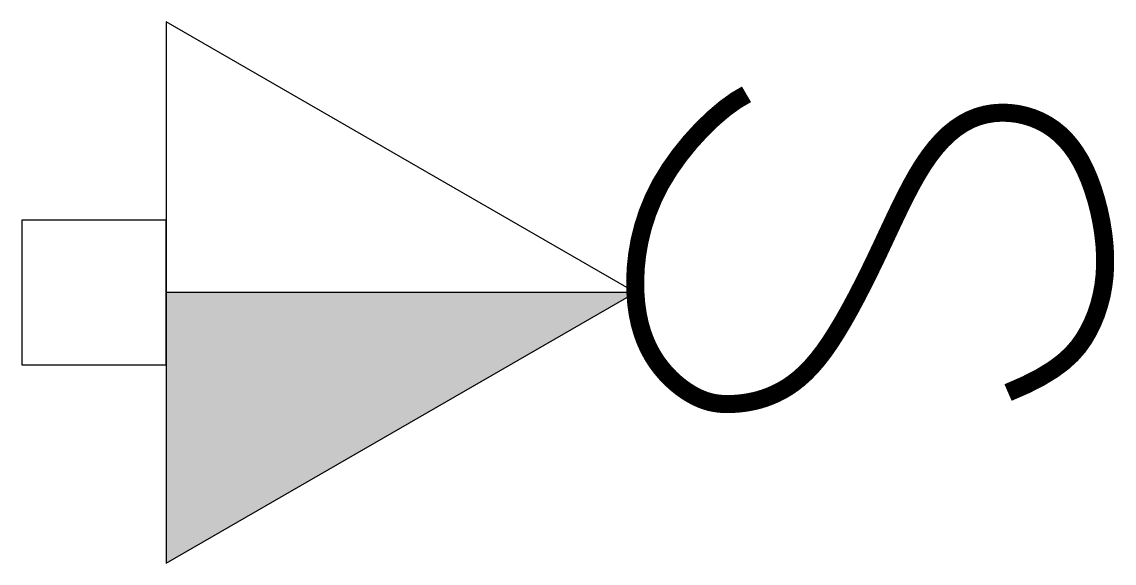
# Model space of a CAD drawing. Header units: millimetres. Extents: x -3093.795 to -3093.19, y 3745.104 to 3745.404.
import ezdxf

# ---------------------------------------------------------------- set-up
doc = ezdxf.new("R2010")
doc.units = ezdxf.units.MM
doc.header["$LTSCALE"] = 10
doc.layers.add('Ele_tomadas', color=2, linetype='Continuous')

msp = doc.modelspace()

# ---------------------------------------------------------------- hatches: boundary and pattern name
at = {"layer": 'Ele_tomadas'}
msp.add_hatch(color=1, dxfattribs=at).paths.add_polyline_path([(-3093.71464, 3745.1044), (-3093.45483, 3745.2544), (-3093.71464, 3745.2544)])

# ---------------------------------------------------------------- linework, layer by layer
at = {"layer": 'Ele_tomadas', "color": 1}
msp.add_line((-3093.45483, 3745.2544), (-3093.71464, 3745.2544), dxfattribs=at)
at = {"layer": 'Ele_tomadas', "color": 3}
for points in [[(-3093.71464, 3745.1044), (-3093.45483, 3745.2544), (-3093.71464, 3745.4044)], [(-3093.79464, 3745.2144), (-3093.71464, 3745.2144), (-3093.71464, 3745.2944), (-3093.79464, 3745.2944)]]:
    msp.add_lwpolyline(points, close=True, dxfattribs=at)
at = {"layer": 'Ele_tomadas', "color": 1, "const_width": 0.01}
msp.add_lwpolyline([(-3093.39329, 3745.36425), (-3093.39907, 3745.36088), (-3093.40525, 3745.3564), (-3093.41165, 3745.35097), (-3093.41809, 3745.34473), (-3093.42439, 3745.33784), (-3093.43038, 3745.33044), (-3093.43589, 3745.32268), (-3093.44074, 3745.31472), (-3093.4448, 3745.30669), (-3093.44807, 3745.29868), (-3093.45064, 3745.29073), (-3093.45255, 3745.28293), (-3093.45386, 3745.27533), (-3093.45464, 3745.268), (-3093.45494, 3745.261), (-3093.45483, 3745.2544), (-3093.45436, 3745.24824), (-3093.45356, 3745.24252), (-3093.45245, 3745.23721), (-3093.45106, 3745.23229), (-3093.4494, 3745.22773), (-3093.4475, 3745.22351), (-3093.44538, 3745.21959), (-3093.44307, 3745.21597), (-3093.44058, 3745.21262), (-3093.43796, 3745.20952), (-3093.43523, 3745.2067), (-3093.43243, 3745.20414), (-3093.4296, 3745.20185), (-3093.42676, 3745.19982), (-3093.42395, 3745.19807), (-3093.42121, 3745.19658), (-3093.41855, 3745.19536), (-3093.41597, 3745.1944), (-3093.41345, 3745.19366), (-3093.41095, 3745.19313), (-3093.40845, 3745.19278), (-3093.40594, 3745.1926), (-3093.40338, 3745.19255), (-3093.40075, 3745.19263), (-3093.39804, 3745.19282), (-3093.39525, 3745.19312), (-3093.39238, 3745.19355), (-3093.38944, 3745.19414), (-3093.38644, 3745.19489), (-3093.38338, 3745.19583), (-3093.38028, 3745.19697), (-3093.37713, 3745.19834), (-3093.37396, 3745.19994), (-3093.37074, 3745.20184), (-3093.36749, 3745.20406), (-3093.36418, 3745.20666), (-3093.36083, 3745.20968), (-3093.35743, 3745.21318), (-3093.35397, 3745.21719), (-3093.35044, 3745.22176), (-3093.34686, 3745.22692), (-3093.34323, 3745.23261), (-3093.33957, 3745.23875), (-3093.33591, 3745.24525), (-3093.33227, 3745.25205), (-3093.32867, 3745.25905), (-3093.32512, 3745.26618), (-3093.32165, 3745.27335), (-3093.31827, 3745.2805), (-3093.31497, 3745.28756), (-3093.31172, 3745.29448), (-3093.3085, 3745.30121), (-3093.30529, 3745.30769), (-3093.30207, 3745.31387), (-3093.2988, 3745.3197), (-3093.29548, 3745.32512), (-3093.29208, 3745.33008), (-3093.28859, 3745.33459), (-3093.28501, 3745.33863), (-3093.28132, 3745.3422), (-3093.27751, 3745.34531), (-3093.27359, 3745.34794), (-3093.26955, 3745.3501), (-3093.26537, 3745.35179), (-3093.26106, 3745.353), (-3093.25665, 3745.35375), (-3093.2522, 3745.35405), (-3093.24773, 3745.35393), (-3093.24331, 3745.35339), (-3093.23896, 3745.35244), (-3093.23474, 3745.35112), (-3093.23069, 3745.34942), (-3093.22685, 3745.34737), (-3093.22321, 3745.34495), (-3093.21979, 3745.34216), (-3093.21657, 3745.33899), (-3093.21355, 3745.33543), (-3093.21073, 3745.33147), (-3093.2081, 3745.3271), (-3093.20567, 3745.32231), (-3093.20343, 3745.31711), (-3093.2014, 3745.31155), (-3093.1996, 3745.30573), (-3093.19804, 3745.29971), (-3093.19675, 3745.29356), (-3093.19575, 3745.28738), (-3093.19506, 3745.28123), (-3093.19469, 3745.27519), (-3093.19467, 3745.26933), (-3093.19498, 3745.26366), (-3093.19564, 3745.25816), (-3093.19662, 3745.25284), (-3093.19793, 3745.2477), (-3093.19956, 3745.24272), (-3093.20152, 3745.23791), (-3093.20378, 3745.23326), (-3093.20639, 3745.22876), (-3093.20948, 3745.22438), (-3093.21324, 3745.2201), (-3093.21786, 3745.21587), (-3093.2235, 3745.21168), (-3093.23036, 3745.20748), (-3093.2386, 3745.20325), (-3093.24843, 3745.19895)], dxfattribs=at)

doc.saveas('drawing.dxf')
